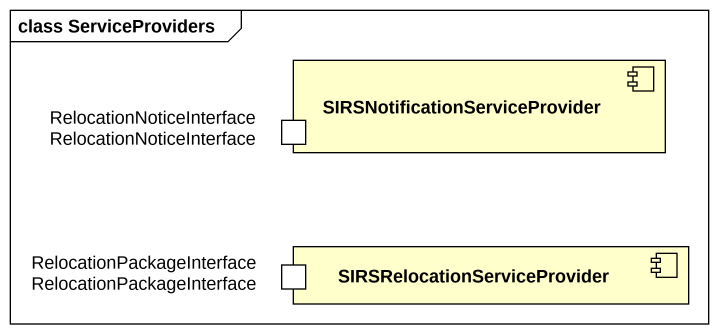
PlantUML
@startuml
mainframe class ServiceProviders
component "SIRSNotificationServiceProvider" as SIRSNotificationServiceProvi {
  port "RelocationNoticeInterface RelocationNoticeInterface" as RelocationNoticeInterface
}
component "SIRSRelocationServiceProvider" as SIRSRelocationServiceProvide {
  port "RelocationPackageInterface RelocationPackageInterface" as RelocationPackageInterface
}
@enduml
